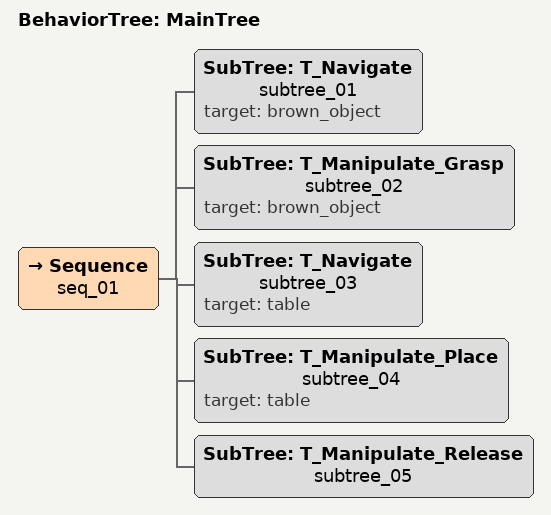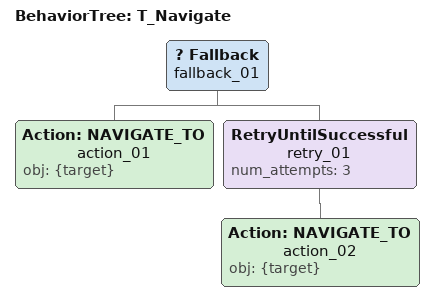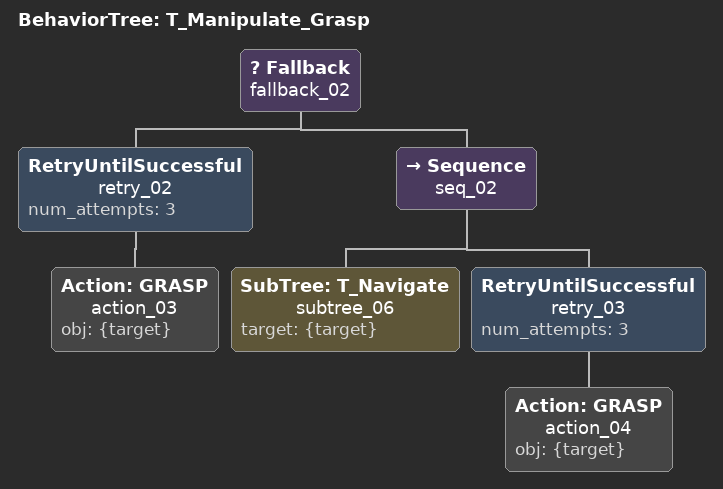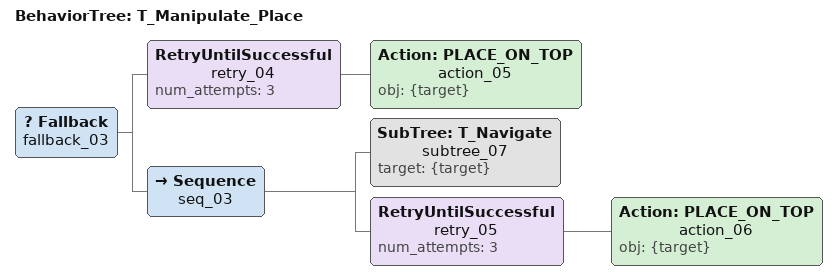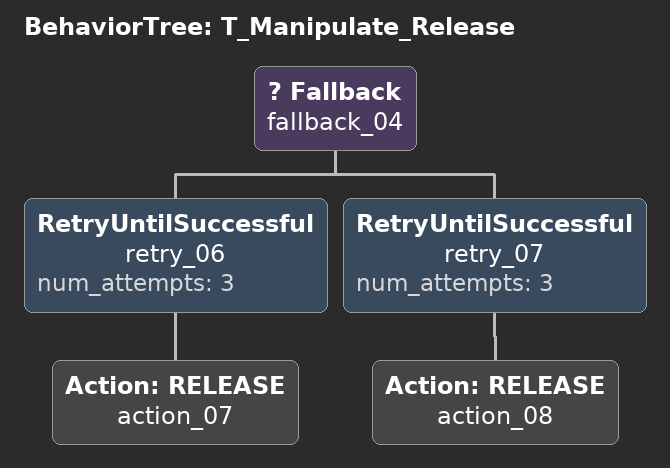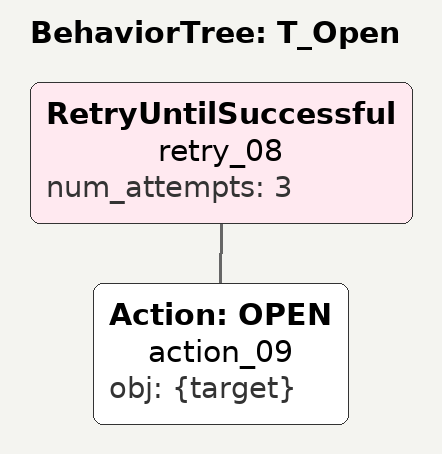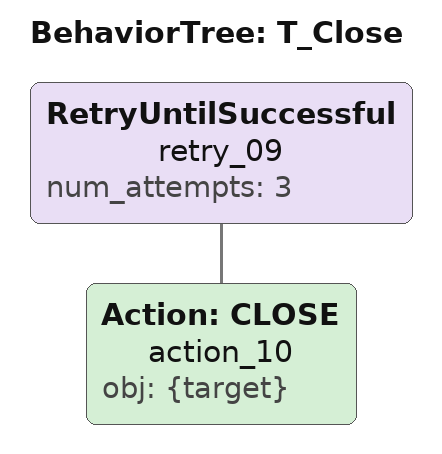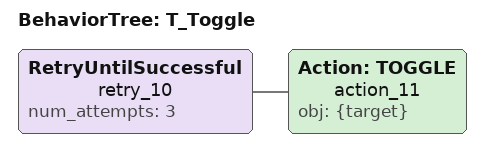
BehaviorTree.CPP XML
<root main_tree_to_execute="MainTree">

  <!-- MainTree refactored to use SubTrees -->
  <BehaviorTree ID="MainTree">
    <Sequence name="seq_01">
      <!-- Approach brown object -->
      <SubTree name="subtree_01" ID="T_Navigate" target="brown_object"/>

      <!-- Grasp with retry and recovery -->
      <SubTree name="subtree_02" ID="T_Manipulate_Grasp" target="brown_object"/>

      <!-- Move to table -->
      <SubTree name="subtree_03" ID="T_Navigate" target="table"/>

      <!-- Place on table -->
      <SubTree name="subtree_04" ID="T_Manipulate_Place" target="table"/>

      <!-- Release -->
      <SubTree name="subtree_05" ID="T_Manipulate_Release"/>
    </Sequence>
  </BehaviorTree>

  <!-- SubTree: Navigation to a target -->
  <BehaviorTree ID="T_Navigate">
    <Fallback name="fallback_01">
      <Action name="action_01" ID="NAVIGATE_TO" obj="{target}"/>
      <RetryUntilSuccessful name="retry_01" num_attempts="3">
        <Action name="action_02" ID="NAVIGATE_TO" obj="{target}"/>
      </RetryUntilSuccessful>
    </Fallback>
  </BehaviorTree>

  <!-- SubTree: Grasp with retry and recovery -->
  <BehaviorTree ID="T_Manipulate_Grasp">
    <Fallback name="fallback_02">
      <RetryUntilSuccessful name="retry_02" num_attempts="3">
        <Action name="action_03" ID="GRASP" obj="{target}"/>
      </RetryUntilSuccessful>
      <Sequence name="seq_02">
        <SubTree name="subtree_06" ID="T_Navigate" target="{target}"/>
        <RetryUntilSuccessful name="retry_03" num_attempts="3">
          <Action name="action_04" ID="GRASP" obj="{target}"/>
        </RetryUntilSuccessful>
      </Sequence>
    </Fallback>
  </BehaviorTree>

  <!-- SubTree: Place with retry and recovery -->
  <BehaviorTree ID="T_Manipulate_Place">
    <Fallback name="fallback_03">
      <RetryUntilSuccessful name="retry_04" num_attempts="3">
        <Action name="action_05" ID="PLACE_ON_TOP" obj="{target}"/>
      </RetryUntilSuccessful>
      <Sequence name="seq_03">
        <SubTree name="subtree_07" ID="T_Navigate" target="{target}"/>
        <RetryUntilSuccessful name="retry_05" num_attempts="3">
          <Action name="action_06" ID="PLACE_ON_TOP" obj="{target}"/>
        </RetryUntilSuccessful>
      </Sequence>
    </Fallback>
  </BehaviorTree>

  <!-- SubTree: Release with retry (not parameterized) -->
  <BehaviorTree ID="T_Manipulate_Release">
    <Fallback name="fallback_04">
      <RetryUntilSuccessful name="retry_06" num_attempts="3">
        <Action name="action_07" ID="RELEASE"/>
      </RetryUntilSuccessful>
      <RetryUntilSuccessful name="retry_07" num_attempts="3">
        <Action name="action_08" ID="RELEASE"/>
      </RetryUntilSuccessful>
    </Fallback>
  </BehaviorTree>

  <!-- Standard SubTrees (stubs, as requested) -->
  <BehaviorTree ID="T_Open">
    <RetryUntilSuccessful name="retry_08" num_attempts="3">
      <Action name="action_09" ID="OPEN" obj="{target}"/>
    </RetryUntilSuccessful>
  </BehaviorTree>

  <BehaviorTree ID="T_Close">
    <RetryUntilSuccessful name="retry_09" num_attempts="3">
      <Action name="action_10" ID="CLOSE" obj="{target}"/>
    </RetryUntilSuccessful>
  </BehaviorTree>

  <BehaviorTree ID="T_Toggle">
    <RetryUntilSuccessful name="retry_10" num_attempts="3">
      <Action name="action_11" ID="TOGGLE" obj="{target}"/>
    </RetryUntilSuccessful>
  </BehaviorTree>

</root>
